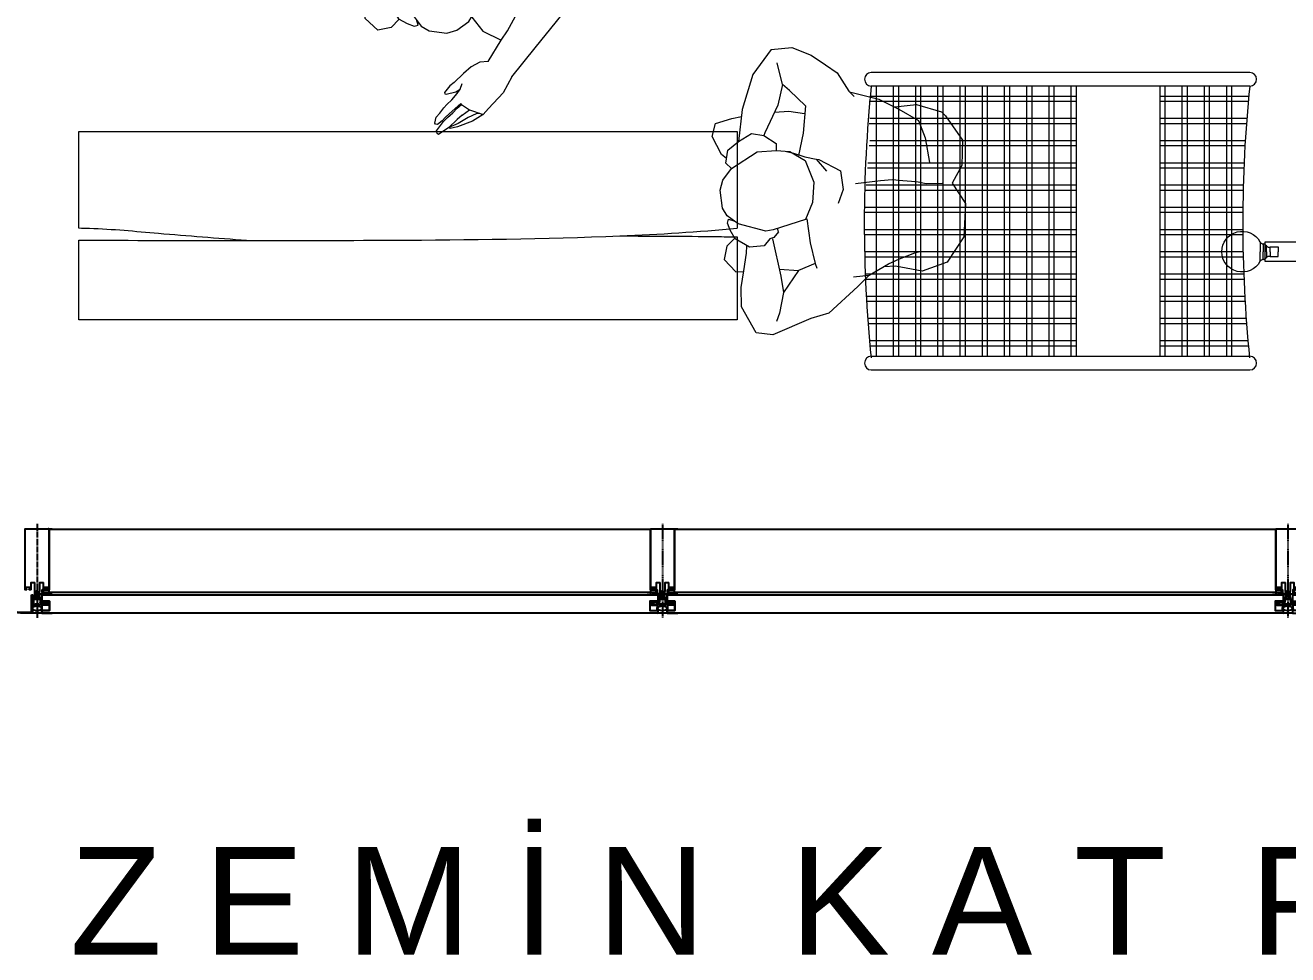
# Model space of a CAD drawing. Header units: millimetres. Extents: x 5429406 to 5440208, y -620941 to -619789.
# Drawn here: x 5433107.6 to 5433376.1, y -620889.5 to -620691.8 of the extents above; entities that cross this region are included whole.
import ezdxf

# ---------------------------------------------------------------- set-up
doc = ezdxf.new("R2010")
doc.units = ezdxf.units.MM
doc.header["$LTSCALE"] = 0.05
doc.linetypes.add('ACAD_ISO04W100', pattern=[30, 24, -3, 0, -3])
for name, color, linetype in [('aksoy_aks', 1, 'ACAD_ISO04W100'), ('aksoy_aksesuar', 31, 'Continuous'), ('aksoy_cam', 4, 'Continuous'), ('aksoy_profil', 40, 'Continuous'), ('aksoy_silikon', 1, 'Continuous'), ('DUVAR', 255, 'Continuous'), ('N_Kes-Profil', 52, 'Continuous'), ('N_Mlz-Fitil', 10, 'Continuous')]:
    doc.layers.add(name, color=color, linetype=linetype)
for name, color, linetype, lineweight in [('aksoy_bant', 1, 'Continuous', 5), ('ARK_METAL', 252, 'Continuous', 15), ('TEFRIS', 251, 'Continuous', 9), ('tefriş', 45, 'Continuous', 18)]:
    doc.layers.add(name, color=color, linetype=linetype, lineweight=lineweight)
doc.styles.get("Standard").update_dxf_attribs({"font": 'arial.ttf'})

# ---------------------------------------------------------------- blocks, each defined once
blk = doc.blocks.new('A$C7E651983')
at = {"layer": 'aksoy_aksesuar'}
for p, q in [((-14.8, 4.3), (-14.8, 0.5)), ((-9.8, 4.6), (-14.5, 4.6)), ((-14.5, 0.2), (-1.9, 0.2)), ((-9.1, 4.1), (-9.4, 4.5)), ((-2.9, 4.1), (-9.1, 4.1)), ((-2.7, 11.3), (-2.7, 4.3)), ((-2.1, 11.5), (-2.5, 11.5)), ((-1.9, 10.9), (-1.9, 11.3)), ((9.3, 10.7), (-1.7, 10.7)), ((-1.7, 0), (-1.7, -4)), ((-0.2, -3.1), (-0.2, 0)), ((0, 0.2), (7.6, 0.2)), ((7.8, 0), (7.8, -3.1)), ((9.3, -4), (9.3, 0)), ((9.5, 11.3), (9.5, 10.9)), ((9.5, 0.2), (10.1, 0.2)), ((10.1, 11.5), (9.7, 11.5)), ((10.3, 0.4), (10.3, 11.3)), ((-1.4, -4.3), (-1.2, -4.3)), ((-1.2, -4.3), (0.3, -4.3)), ((0.6, -3.1), (-0.2, -3.1)), ((0.6, -4), (0.6, -3.1)), ((7.8, -3.1), (7, -3.1)), ((7, -3.1), (7, -4)), ((7.3, -4.3), (8.8, -4.3)), ((8.8, -4.3), (9, -4.3))]:
    blk.add_line(p, q, dxfattribs=at)
for centre, radius, start, end in [((-14.5, 4.3), 0.3, 90, 180), ((-14.5, 0.5), 0.3, 180, 270), ((-9.8, 4.1), 0.5, 45, 90), ((-2.9, 4.3), 0.2, 270, 0), ((-2.5, 11.3), 0.2, 90, 180), ((-2.1, 11.3), 0.2, 0, 90), ((-1.7, 10.9), 0.2, 180, 270), ((-1.9, 0), 0.2, 0, 90), ((0, 0), 0.2, 90, 180), ((7.6, 0), 0.2, 0, 90), ((9.3, 10.9), 0.2, 270, 0), ((9.5, 0), 0.2, 90, 180), ((9.7, 11.3), 0.2, 90, 180), ((10.1, 11.3), 0.2, 0, 90), ((10.1, 0.4), 0.2, 270, 0), ((-1.4, -4), 0.3, 180, 270), ((0.3, -4), 0.3, 270, 0), ((7.3, -4), 0.3, 180, 270), ((9, -4), 0.3, 270, 0)]:
    blk.add_arc(centre, radius, start, end, dxfattribs=at)
blk = doc.blocks.new('130luk dusey')
at = {"color": 8}
for p, q in [((-24.9, 49.8), (-25.1, 49.7)), ((-24.9, 49.8), (-25.1, 49.7)), ((-25, 49.8), (-25, 50.1)), ((-25, 49.8), (-25, 50.1)), ((-24.9, 49.7), (-25, 49.8)), ((-24.7, 49.8), (-25, 49.8)), ((-24.9, 49.7), (-25, 49.8)), ((-24.7, 49.8), (-25, 49.8)), ((24.7, 49.8), (25, 49.8)), ((24.9, 49.8), (25.1, 49.7)), ((24.9, 49.7), (25, 49.8)), ((25, 49.8), (25, 50.1))]:
    blk.add_line(p, q, dxfattribs=at)
for points in [[(-32.5, 178.8), (-25.5, 178.8), (-25.5, 49.8), (-11, 49.8), (-11, 43.8), (-32.5, 43.8)], [(32.5, 178.8), (25.5, 178.8), (25.5, 49.8), (11, 49.8), (11, 43.8), (32.5, 43.8)]]:
    blk.add_lwpolyline(points, dxfattribs=at)
at = {"color": 1}
for points in [[(-11, 43.8), (-11, 38.8), (-32.5, 38.8)], [(11, 43.8), (11, 38.8), (32.5, 38.8)]]:
    blk.add_lwpolyline(points, dxfattribs=at)
at = {"color": 8}
for centre in [(-25, 49.8), (-25, 49.8), (25, 49.8)]:
    blk.add_circle(centre, 0.05, dxfattribs=at)
at = {"layer": 'aksoy_aks'}
blk.add_line((0, 189.8), (0, -10), dxfattribs=at)
at = {"layer": 'aksoy_bant', "elevation": 0}
for points in [[(-23, 25), (-11, 25), (-11, 26), (-23, 26)], [(-17.9, 18), (-10, 18), (-10, 19), (-17.9, 19)], [(17.9, 18), (10, 18), (10, 19), (17.9, 19)], [(23, 25), (11, 25), (11, 26), (23, 26)]]:
    blk.add_lwpolyline(points, close=True, dxfattribs=at)
at = {"layer": 'aksoy_cam'}
for points in [[(-32.5, 38.8), (-10, 38.8), (-10, 26), (-26.5, 26), (-26.5, 6), (-10, 6), (-10, 0), (-32.5, 0)], [(32.5, 38.8), (10, 38.8), (10, 26), (26.5, 26), (26.5, 6), (10, 6), (10, 0), (32.5, 0)]]:
    blk.add_lwpolyline(points, dxfattribs=at)
at = {"layer": 'aksoy_silikon', "color": 8}
blk.add_line((-10, 0), (10, 0), dxfattribs=at)
at = {"layer": 'aksoy_silikon'}
blk.add_line((-5.2, 14.8), (5.2, 14.8), dxfattribs=at)
for centre, radius, start, end in [((19.7, 8.8, 0), 30.9, 164.5007, 185.1104), ((0, -49.5), 50.5, 78.579, 101.421), ((-19.7, 8.8, 0), 30.9, 354.8896, 15.4993)]:
    blk.add_arc(centre, radius, start, end, dxfattribs=at)
blk.add_ellipse((0, 10.4), major_axis=(-10.4, 0), ratio=0.420522, dxfattribs=at)
at = {"layer": 'N_Kes-Profil'}
blk.add_lwpolyline([(-4.4, 34.8, -0.267949), (-4.6, 34.5), (-5.4, 34, 0.267949), (-5.5, 33.8), (-5.5, 30.1, 0.414214), (-5.2, 29.8), (-4, 29.8, 0.198912), (-3.8, 29.8), (-3.3, 30.4, 0.249568), (-3.2, 30.7, 0.414214), (-3.5, 31), (-4, 31, -0.414214), (-4.3, 31.3), (-4.3, 32.3), (-2.1, 33.6, 0.267949), (-1.9, 33.9), (-1.9, 34.8), (-2.2, 35.1), (-1.9, 35.4), (-1.9, 36.4), (-2.2, 36.7), (-1.9, 37), (-1.9, 38), (-2.2, 38.3), (-1.9, 38.6), (-1.9, 39.6), (-2.2, 39.9), (-1.9, 40.2), (-1.9, 41.1), (-2.2, 41.4), (-1.9, 41.7), (-1.9, 42.7), (-2.2, 43), (-1.9, 43.3), (-1.9, 44.3), (-2.2, 44.6), (-1.9, 44.9), (-1.9, 45.8, -1.018263), (1.9, 45.7), (2.2, 45.4), (1.9, 45.1), (1.9, 44.1), (2.2, 43.8), (1.9, 43.5), (1.9, 42.5), (2.2, 42.2), (1.9, 41.9), (1.9, 40.9), (2.2, 40.6), (1.9, 40.3), (1.9, 39.4), (2.2, 39.1), (1.9, 38.8), (1.9, 37.8), (2.2, 37.5), (1.9, 37.2), (1.9, 36.2), (2.2, 35.9), (1.9, 35.6), (1.9, 34.6), (2.2, 34.3), (1.9, 34), (1.9, 33.7), (4.3, 32.3), (4.3, 31.3, -0.414214), (4, 31), (3.5, 31, 0.414214), (3.2, 30.7, 0.26896), (3.3, 30.4), (3.8, 29.8, 0.198912), (4, 29.8), (5.2, 29.8, 0.414214), (5.5, 30.1), (5.5, 33.8, 0.267949), (5.3, 34), (4.5, 34.5, -0.267949), (4.4, 34.8), (4.4, 46, -0.414214), (4.6, 46.2), (4.8, 46.2, 0.414214), (5, 46.4), (5, 64.5, -0.414214), (5.3, 64.8), (13.2, 64.8, -0.414214), (13.5, 64.5), (13.5, 50.1, 0.414214), (13.8, 49.8), (15.7, 49.8, 0.198912), (15.9, 49.8), (16.4, 50.4, 0.198912), (16.5, 50.6, 0.501408), (16.2, 51), (15.3, 51, -0.414214), (15, 51.3), (15, 54.5, -0.414214), (15.3, 54.8), (23.2, 54.8, -0.414214), (23.5, 54.5), (23.5, 51.3, -0.414214), (23.2, 51), (22.3, 51, 0.414214), (22, 50.7, 0.26896), (22.1, 50.4), (22.6, 49.8, 0.198912), (22.8, 49.8), (24.7, 49.8, 0.414214), (25, 50.1), (25, 178.8, 0.414214), (24, 179.8), (-24, 179.8, 0.414214), (-25, 178.8), (-25, 50.1, 0.407095), (-24.7, 49.8), (-22.8, 49.8, 0.198912), (-22.6, 49.8), (-22.1, 50.4, 0.198912), (-22, 50.6, 0.501408), (-22.3, 51), (-23.2, 51, -0.414214), (-23.5, 51.3), (-23.5, 54.5, -0.414214), (-23.2, 54.8), (-15.3, 54.8, -0.414214), (-15, 54.5), (-15, 51.3, -0.414214), (-15.3, 51), (-16.2, 51, 0.414214), (-16.5, 50.7, 0.26896), (-16.4, 50.4), (-15.9, 49.8, 0.198912), (-15.7, 49.8), (-13.8, 49.8, 0.414214), (-13.5, 50.1), (-13.5, 64.5, -0.414214), (-13.2, 64.8), (-5.3, 64.8, -0.414214), (-5, 64.5), (-5, 46.4, 0.702574), (-4.7, 46.2, -0.557595), (-4.4, 46)], format="xyb", close=True, dxfattribs=at)
at = {"layer": 'N_Kes-Profil', "elevation": 0}
for points in [[(-22, 24), (-10, 24), (-10, 25), (-23, 25), (-23, 17), (-10, 17), (-10, 18), (-22, 18)], [(22, 24), (10, 24), (10, 25), (23, 25), (23, 17), (10, 17), (10, 18), (22, 18)]]:
    blk.add_lwpolyline(points, close=True, dxfattribs=at)
at = {"layer": 'N_Mlz-Fitil'}
for points in [[(-13.5, 39.9, -0.405243), (-13, 40.4), (-7, 40.6, 0.969739), (-7, 41.6), (-13, 41.7, -0.405243), (-13.5, 42.2), (-13.5, 49.5, 0.414214), (-13.8, 49.8), (-15, 49.8), (-16.1, 49.5, -0.493145), (-16.5, 49.8), (-16.5, 51.1, -0.388879), (-16.3, 51.3), (-16, 51.4, 0.63707), (-15.8, 51.9), (-17, 53.1, 0.24542), (-17.5, 53.2, -0.08886), (-21, 53.2, 0.24542), (-21.5, 53.1), (-22.7, 51.9, 0.63707), (-22.5, 51.4), (-22.2, 51.3, -0.388879), (-22, 51.1), (-22, 49.8, -0.493145), (-22.4, 49.5), (-23.4, 49.7, 0.065543), (-23.5, 49.8), (-24.7, 49.8, 0.414214), (-25, 49.5), (-25, 39.9), (-25.5, 39.1, 0.719515), (-25.2, 38.8), (-24.1, 39.3), (-22.5, 39.3, 0.043809), (-15.5, 38.8, 1.011469), (-15.5, 39.8, -0.097794), (-20.8, 40.4, -0.52267), (-20.9, 40.7, -0.386536), (-20.2, 40.8, 0.128678), (-15.6, 40, -0.414214), (-15, 39.4), (-15, 39.1, 0.414214), (-14.7, 38.8), (-13.8, 38.8, 0.414214), (-13.5, 39.1)], [(13.5, 39.9, 0.405243), (13, 40.4), (7, 40.6, -0.969739), (7, 41.6), (13, 41.7, 0.405243), (13.5, 42.2), (13.5, 49.5, -0.414214), (13.8, 49.8), (15, 49.8), (16.1, 49.5, 0.493145), (16.5, 49.8), (16.5, 51.1, 0.388879), (16.3, 51.3), (16, 51.4, -0.63707), (15.8, 51.9), (17, 53.1, -0.24542), (17.5, 53.2, 0.08886), (21, 53.2, -0.24542), (21.5, 53.1), (22.7, 51.9, -0.63707), (22.5, 51.4), (22.2, 51.3, 0.388879), (22, 51.1), (22, 49.8, 0.493145), (22.4, 49.5), (23.4, 49.7, -0.065543), (23.5, 49.8), (24.7, 49.8, -0.414214), (25, 49.5), (25, 39.9), (25.5, 39.1, -0.719515), (25.2, 38.8), (24.1, 39.3), (22.5, 39.3, -0.043809), (15.5, 38.8, -1.011469), (15.5, 39.8, 0.097794), (20.8, 40.4, 0.52267), (20.9, 40.7, 0.386536), (20.2, 40.8, -0.128678), (15.6, 40, 0.414214), (15, 39.4), (15, 39.1, -0.414214), (14.7, 38.8), (13.8, 38.8, -0.414214), (13.5, 39.1)]]:
    blk.add_lwpolyline(points, format="xyb", close=True, dxfattribs=at)
at = {"layer": 'aksoy_cam'}
blk.add_blockref('A$C7E651983', (-3.8, 19), dxfattribs=at)
at = {"layer": 'aksoy_cam', "xscale": -1, "rotation": 359.9999998090411}
blk.add_blockref('A$C7E651983', (3.8, 19), dxfattribs=at)
blk = doc.blocks.new('insanplanoturan2')
for p, q in [((-4.35, 28), (-8.09, 30.21)), ((-3.59, 26.87), (-4.35, 28)), ((1.11, 27.39), (-1.54, 25.72)), ((3.27, 27.84), (1.11, 27.39)), ((7, 27.12), (3.27, 27.84)), ((8.63, 26), (7, 27.12)), ((-1.54, 25.72), (-5.35, 20.45)), ((10.14, 23.59), (8.63, 26)), ((10.17, 25.88), (9.26, 25.73)), ((9.26, 25.73), (9.56, 24.52)), ((11.6, 25.19), (10.17, 25.88)), ((13.37, 24.07), (11.6, 25.19)), ((13.24, 24.16), (15.05, 25.76)), ((15.05, 25.76), (17.91, 26.13)), ((17.91, 26.13), (20.4, 23.48)), ((11.39, 17.65), (10.14, 23.59)), ((14.98, 20.87), (13.37, 24.07)), ((16.27, 21.48), (14.74, 21.5)), ((20.07, 21.81), (16.27, 21.48)), ((23.66, 22.17), (20.07, 21.81)), ((20.4, 23.48), (20.2, 21.81)), ((27.76, 21.89), (23.66, 22.17)), ((33.11, 18.44), (27.76, 21.89)), ((-5.35, 20.45), (-5.85, 16.43)), ((14.48, 17.79), (14.98, 20.87)), ((14.98, 20.87), (14.98, 20.87)), ((-27.28, 18.74), (-27.93, 14.41)), ((-27.28, 18.74), (-27.28, 18.74)), ((-19.98, 15.91), (-24.48, 17.29)), ((-14.03, 17.26), (-14.37, 14.2)), ((-5.85, 16.43), (-5.83, 13.53)), ((10.99, 16.09), (11.39, 17.65)), ((12.59, 15.84), (12.97, 16.66)), ((12.94, 16.13), (20.72, 13.88)), ((12.97, 16.66), (14.48, 17.79)), ((33.27, 14.87), (33.11, 18.44)), ((-27.93, 14.41), (-26.55, 10.2)), ((-18.79, 14.34), (-19.98, 15.91)), ((-15.71, 10.73), (-18.79, 14.34)), ((-14.37, 14.2), (-14.05, 10.87)), ((-5.85, 14.49), (-5.54, 12.71)), ((-5.83, 13.53), (-4.08, 10.14)), ((8.41, 9.37), (10.99, 16.09)), ((11.39, 14.95), (10.64, 15.16)), ((11.39, 14.95), (12.59, 15.84)), ((19.31, 14.28), (19.29, 10.2)), ((20.72, 13.88), (24.16, 13.11)), ((24.16, 13.11), (28.65, 13.7)), ((28.65, 13.7), (30.45, 14.23)), ((29.4, 7.03), (33.27, 14.87)), ((-15.71, 10.73), (-9.91, 10.95)), ((-9.91, 10.95), (-5.08, 11.6)), ((-5.54, 12.71), (-4.92, 10.26)), ((19.29, 10.2), (24.16, 13.11)), ((-26.55, 10.2), (-24.71, 6.99)), ((-4.92, 10.26), (-4.51, 7.82)), ((-4.08, 10.14), (0.35, 8.04)), ((0.35, 8.04), (4.73, 8.08)), ((4.73, 8.08), (8.41, 9.37)), ((8.28, 9.05), (13.28, 8.1)), ((13.28, 8.1), (17.61, 6.77)), ((17.61, 6.77), (19.29, 10.2)), ((-24.71, 6.99), (-23.11, 4.46)), ((-4.51, 7.82), (-2.1, 5.49)), ((-4.51, 7.82), (-4.46, 7.27)), ((-4.46, 7.27), (-2.36, 2.53)), ((17.61, 6.77), (18.58, 6.35)), ((28.03, 3.22), (29.4, 7.03)), ((-23.11, 4.46), (-19.37, 1.75)), ((22.01, -2.61), (28.03, 3.22)), ((-19.37, 1.75), (-18.3, 0.57)), ((-19.26, 1.62), (-18.03, -4.75)), ((-2.36, 2.53), (1.56, 1.75)), ((1.56, 1.75), (4.62, 2.65)), ((0.13, -0.8), (-0.81, -6.09)), ((20, -1.56), (19.46, -4.88)), ((19.46, -4.88), (22.01, -2.61)), ((-18.03, -4.75), (-16.17, -9.13)), ((19.46, -4.88), (16.82, -8.79)), ((-0.81, -6.09), (-1.17, -8.58)), ((17.24, -10.34), (17.46, -7.85)), ((-16.62, -8.22), (-17.35, -12.82)), ((-16.17, -9.13), (-14.03, -13.42)), ((-1.17, -8.58), (-1.05, -10.85)), ((16.82, -8.79), (15.63, -11.06)), ((17.93, -16.07), (17.24, -10.34)), ((-17.35, -12.82), (-16.11, -18.21)), ((-14.03, -13.42), (-10.4, -15.06)), ((-1.05, -10.85), (-1.05, -12.66)), ((-1.05, -12.66), (-1.01, -14.11)), ((15.63, -11.06), (14.16, -14.24)), ((-10.4, -15.06), (-5.21, -16.27)), ((-1.01, -14.11), (-0.73, -15.8)), ((-0.73, -15.8), (-0.99, -19.23)), ((14.16, -14.24), (13.76, -15.31)), ((15.74, -21.26), (17.93, -16.07)), ((-16.11, -18.21), (-15.32, -19.11)), ((-15.32, -19.11), (-10.35, -22.99)), ((-5, -23.15), (-1.15, -21.36)), ((-1.15, -21.36), (3.07, -24.4)), ((10.13, -24.5), (15.74, -21.26)), ((-10.35, -22.99), (-5, -23.15)), ((3.07, -24.4), (10.13, -24.5))]:
    blk.add_line(p, q)
for points in [[(-8.09, 30.21), (-10.88, 29.66), (-12.15, 26.27), (-12.64, 24.24)], [(-1.54, 25.72), (-2.54, 26.97), (-5.37, 26.69), (-7.35, 24.57), (-9.19, 21.89), (-8.9, 19.21), (-7.35, 16.52), (-5.85, 16.43)], [(-27.28, 18.74), (-21.76, 22.31), (-14.13, 24.15), (-7.35, 24.57)], [(-19.98, 15.91), (-15.55, 16.66), (-9.47, 19.07), (-8.9, 19.21)]]:
    blk.add_lwpolyline(points)
blk = doc.blocks.new('xccxc')
at = {"rotation": 180}
blk.add_blockref('insanplanoturan2', (220488.91, -31825.14), dxfattribs=at)
blk = doc.blocks.new('dada')
for p, q in [((219973.43, -31806.86), (219967.82, -31810.1)), ((219980.49, -31806.97), (219973.43, -31806.86)), ((219984.71, -31810.01), (219980.49, -31806.97)), ((219967.82, -31810.1), (219965.63, -31815.29)), ((219988.56, -31808.22), (219984.71, -31810.01)), ((219993.91, -31808.37), (219988.56, -31808.22)), ((219998.88, -31812.26), (219993.91, -31808.37)), ((219984.28, -31815.56), (219984.55, -31812.14)), ((219999.67, -31813.16), (219998.88, -31812.26)), ((219965.63, -31815.29), (219966.32, -31821.02)), ((219984.57, -31817.26), (219984.28, -31815.56)), ((219993.96, -31816.3), (219988.77, -31815.1)), ((220000.91, -31818.54), (219999.67, -31813.16)), ((219967.93, -31820.3), (219969.4, -31817.13)), ((219969.4, -31817.13), (219969.8, -31816.05)), ((219984.6, -31818.7), (219984.57, -31817.26)), ((219997.59, -31817.95), (219993.96, -31816.3)), ((219999.73, -31822.23), (219997.59, -31817.95)), ((219966.74, -31822.57), (219967.93, -31820.3)), ((219984.6, -31820.52), (219984.6, -31818.7)), ((219984.72, -31822.78), (219984.6, -31820.52)), ((220000.18, -31823.15), (220000.91, -31818.54)), ((219964.1, -31826.49), (219966.74, -31822.57)), ((219966.32, -31821.02), (219966.1, -31823.52)), ((219984.36, -31825.28), (219984.72, -31822.78)), ((220001.59, -31826.62), (219999.73, -31822.23)), ((219983.43, -31830.57), (219984.36, -31825.28)), ((219961.55, -31828.75), (219955.53, -31834.58)), ((219964.1, -31826.49), (219961.55, -31828.75)), ((219963.56, -31829.8), (219964.1, -31826.49)), ((220002.81, -31832.98), (220001.59, -31826.62)), ((219981.99, -31833.12), (219978.94, -31834.02)), ((219985.92, -31833.89), (219981.99, -31833.12)), ((219988.02, -31838.63), (219985.92, -31833.89)), ((220002.93, -31833.11), (220001.86, -31831.93)), ((220006.66, -31835.82), (220002.93, -31833.11)), ((219955.53, -31834.58), (219954.16, -31838.39)), ((219988.07, -31839.19), (219985.66, -31836.85)), ((220008.27, -31838.35), (220006.66, -31835.82)), ((219954.16, -31838.39), (219950.29, -31846.24)), ((219965.95, -31838.14), (219964.26, -31841.56)), ((219965.95, -31838.14), (219964.98, -31837.71)), ((219970.28, -31839.47), (219965.95, -31838.14)), ((219975.28, -31840.42), (219970.28, -31839.47)), ((219978.82, -31839.44), (219975.15, -31840.74)), ((219983.21, -31839.4), (219978.82, -31839.44)), ((219987.64, -31841.51), (219983.21, -31839.4)), ((219988.07, -31839.19), (219988.02, -31838.63)), ((219988.47, -31841.63), (219988.07, -31839.19)), ((220010.11, -31841.56), (220008.27, -31838.35)), ((219964.26, -31841.56), (219959.4, -31844.48)), ((219964.25, -31845.64), (219964.26, -31841.56)), ((219975.15, -31840.74), (219972.56, -31847.46)), ((219989.39, -31844.89), (219987.64, -31841.51)), ((219989.1, -31844.08), (219988.47, -31841.63)), ((219993.46, -31842.32), (219988.64, -31842.96)), ((219999.27, -31842.1), (219993.46, -31842.32)), ((219997.93, -31845.57), (219997.61, -31842.23)), ((219999.27, -31842.1), (220002.34, -31845.71)), ((220011.49, -31845.77), (220010.11, -31841.56)), ((219954.91, -31845.07), (219953.11, -31845.59)), ((219959.4, -31844.48), (219954.91, -31845.07)), ((219962.84, -31845.25), (219959.4, -31844.48)), ((219989.4, -31845.86), (219989.1, -31844.08)), ((219989.4, -31847.79), (219989.39, -31844.89)), ((219950.29, -31846.24), (219950.45, -31849.81)), ((219970.62, -31847.5), (219962.84, -31845.25)), ((219970.97, -31847.21), (219970.59, -31848.03)), ((219972.17, -31846.32), (219970.97, -31847.21)), ((219972.17, -31846.32), (219972.92, -31846.53)), ((219972.56, -31847.46), (219972.17, -31849.01)), ((219988.91, -31851.81), (219989.4, -31847.79)), ((219997.01, -31853.72), (219997.93, -31845.57)), ((219999.97, -31848.98), (220002.34, -31845.71)), ((220002.34, -31845.71), (220003.54, -31847.27)), ((220003.54, -31847.27), (220008.04, -31848.65)), ((220010.84, -31850.1), (220011.49, -31845.77)), ((219950.45, -31849.81), (219955.8, -31853.26)), ((219969.08, -31849.16), (219968.58, -31852.23)), ((219970.59, -31848.03), (219969.08, -31849.16)), ((219972.17, -31849.01), (219973.41, -31854.95)), ((219997.01, -31853.72), (219999.97, -31848.98)), ((220007.38, -31854.47), (220010.84, -31850.1)), ((220010.84, -31850.1), (220010.84, -31850.1)), ((219959.9, -31853.53), (219963.48, -31853.17)), ((219963.15, -31854.85), (219963.36, -31853.18)), ((219963.48, -31853.17), (219967.29, -31852.84)), ((219967.29, -31852.84), (219968.82, -31852.87)), ((219968.58, -31852.23), (219970.19, -31855.43)), ((219968.58, -31852.23), (219968.58, -31852.23)), ((219985.09, -31857.09), (219988.91, -31851.81)), ((219955.8, -31853.26), (219959.9, -31853.53)), ((219965.64, -31857.49), (219963.15, -31854.85)), ((219970.32, -31855.52), (219968.51, -31857.12)), ((219970.19, -31855.43), (219971.96, -31856.56)), ((219973.41, -31854.95), (219974.93, -31857.36)), ((219974.3, -31857.1), (219974, -31855.88)), ((219993.17, -31859.66), (219997.01, -31853.72)), ((220003.67, -31858.47), (220007.38, -31854.47)), ((219968.51, -31857.12), (219965.64, -31857.49)), ((219971.96, -31856.56), (219973.39, -31857.25)), ((219973.39, -31857.25), (219974.3, -31857.1)), ((219974.93, -31857.36), (219976.56, -31858.48)), ((219976.56, -31858.48), (219980.28, -31859.2)), ((219982.44, -31858.76), (219985.09, -31857.09)), ((219985.8, -31856.21), (219987.9, -31859.37)), ((219998.72, -31863.72), (220003.67, -31858.47)), ((219980.28, -31859.2), (219982.44, -31858.76)), ((219987.9, -31859.37), (219991.64, -31861.58)), ((219991.64, -31861.58), (219993.17, -31859.66)), ((219988.57, -31865.91), (219991.64, -31861.58)), ((219993.34, -31869.51), (219998.72, -31863.72)), ((219986.8, -31865.87), (219984.86, -31866.77)), ((219988.57, -31865.91), (219986.8, -31865.87)), ((219983.16, -31868.07), (219981.05, -31869.82)), ((219984.86, -31866.77), (219983.16, -31868.07)), ((219980.08, -31870.45), (219978.82, -31871.79)), ((219978.82, -31871.79), (219978.86, -31872.05)), ((219979.15, -31872.17), (219981.22, -31871.84)), ((219981.05, -31869.82), (219980.08, -31870.45)), ((219981.22, -31871.84), (219982.18, -31871.28)), ((219981.5, -31872.16), (219982.18, -31871.28)), ((219982.18, -31871.28), (219982.73, -31870.18)), ((219993.34, -31869.51), (219991.22, -31872.75)), ((219978.45, -31875.03), (219979.15, -31874.38)), ((219978.86, -31872.05), (219979.15, -31872.17)), ((219979.15, -31874.38), (219980.27, -31873.42)), ((219982.07, -31874.36), (219980.13, -31875.83)), ((219980.27, -31873.42), (219981.5, -31872.16)), ((219981.28, -31875.32), (219982.23, -31874.56)), ((219982.23, -31874.56), (219982.07, -31874.36)), ((219982.23, -31874.56), (219983.86, -31875.88)), ((219991.22, -31872.75), (219987.88, -31875.86)), ((219976.27, -31878.1), (219976.66, -31876.87)), ((219976.66, -31876.87), (219977.52, -31876.06)), ((219977.52, -31876.06), (219978.45, -31875.03)), ((219978.67, -31877.01), (219977.86, -31877.77)), ((219978.12, -31877.92), (219979.05, -31877.16)), ((219980.13, -31875.83), (219978.67, -31877.01)), ((219979.05, -31877.16), (219980.26, -31876.22)), ((219980.26, -31876.22), (219981.28, -31875.32)), ((219982.21, -31876.84), (219981.04, -31877.69)), ((219982.21, -31876.84), (219983.86, -31875.88)), ((219985.17, -31876.82), (219983.47, -31877.43)), ((219983.86, -31875.88), (219986.68, -31877.05)), ((219986.68, -31877.05), (219984.29, -31878.28)), ((219985.98, -31876.82), (219985.17, -31876.82)), ((219987.88, -31875.86), (219986.68, -31877.05)), ((219976.41, -31878.38), (219976.27, -31878.1)), ((219976.79, -31878.46), (219976.41, -31878.38)), ((219976.48, -31879.78), (219978.12, -31877.92)), ((219976.62, -31880.37), (219976.48, -31879.78)), ((219977.86, -31877.77), (219976.79, -31878.46)), ((219979.16, -31879.29), (219976.88, -31880.62)), ((219981.04, -31877.69), (219979.16, -31879.29)), ((219981.25, -31878.56), (219979.16, -31879.29)), ((219979.44, -31879.52), (219979.16, -31879.29)), ((219981.03, -31879.23), (219979.44, -31879.52)), ((219984.29, -31878.28), (219981.03, -31879.23)), ((219983.47, -31877.43), (219981.25, -31878.56)), ((219976.88, -31880.62), (219976.62, -31880.37))]:
    blk.add_line(p, q)
blk = doc.blocks.new('saeffsfasfadsafsd')
at = {"layer": 'TEFRIS', "linetype": 'ByBlock'}
for p, q in [((5431984.33, -623484.37), (5431984.33, -623503.32)), ((5431985.42, -623484.48), (5431985.42, -623503.32)), ((5431989.05, -623484.78), (5431989.05, -623503.32)), ((5431990.14, -623484.87), (5431990.14, -623503.32)), ((5431993.78, -623485.11), (5431993.78, -623503.32)), ((5431994.87, -623485.18), (5431994.87, -623503.32)), ((5431998.51, -623485.36), (5431998.51, -623503.32)), ((5431999.6, -623485.41), (5431999.6, -623503.32)), ((5432003.23, -623485.54), (5432003.23, -623503.32)), ((5432004.32, -623485.56), (5432004.32, -623503.32)), ((5432007.96, -623485.63), (5432007.96, -623503.32)), ((5432009.05, -623485.64), (5432009.05, -623503.32)), ((5432012.68, -623485.64), (5432012.68, -623503.32)), ((5432013.77, -623485.64), (5432013.77, -623503.32)), ((5432017.41, -623485.58), (5432017.41, -623503.32)), ((5432018.5, -623485.55), (5432018.5, -623503.32)), ((5432022.14, -623485.44), (5432022.14, -623503.32)), ((5432023.23, -623485.39), (5432023.23, -623503.32)), ((5432026.86, -623485.21), (5432026.86, -623503.32)), ((5432027.95, -623485.15), (5432027.95, -623503.32)), ((5432031.59, -623484.91), (5432031.59, -623503.32)), ((5432032.68, -623484.83), (5432032.68, -623503.32)), ((5432036.32, -623484.53), (5432036.32, -623503.32)), ((5432037.41, -623484.44), (5432037.41, -623503.32)), ((5431982.15, -623488.05), (5432039.59, -623488.05)), ((5431982.15, -623489.14), (5432039.59, -623489.14)), ((5431982.15, -623492.77), (5432039.59, -623492.77)), ((5431982.15, -623493.86), (5432039.59, -623493.86)), ((5431982.15, -623497.5), (5432039.59, -623497.5)), ((5431982.15, -623498.59), (5432039.59, -623498.59)), ((5431982.15, -623502.22), (5432039.59, -623502.22)), ((5431982.15, -623503.32), (5432039.59, -623503.32)), ((5431982.15, -623521.09), (5432039.59, -623521.09)), ((5431982.15, -623522.18), (5432039.59, -623522.18)), ((5431984.33, -623521.09), (5431984.33, -623564.97)), ((5431985.42, -623521.09), (5431985.42, -623565.08)), ((5431989.05, -623521.09), (5431989.05, -623564.97)), ((5431990.14, -623521.09), (5431990.14, -623565.08)), ((5431993.78, -623521.09), (5431993.78, -623564.97)), ((5431994.87, -623521.09), (5431994.87, -623565.08)), ((5431998.51, -623521.09), (5431998.51, -623565.41)), ((5431999.6, -623521.09), (5431999.6, -623565.49)), ((5432003.23, -623521.09), (5432003.23, -623565.74)), ((5432004.32, -623521.09), (5432004.32, -623565.8)), ((5432007.96, -623521.09), (5432007.96, -623565.97)), ((5432009.05, -623521.09), (5432009.05, -623566.01)), ((5432012.68, -623521.09), (5432012.68, -623566.09)), ((5432013.78, -623521.09), (5432013.78, -623566.1)), ((5432017.41, -623521.09), (5432017.41, -623566.1)), ((5432018.5, -623521.09), (5432018.5, -623566.09)), ((5432022.14, -623521.09), (5432022.14, -623566.01)), ((5432023.23, -623521.09), (5432023.23, -623565.97)), ((5432026.86, -623521.09), (5432026.86, -623565.8)), ((5432027.95, -623521.09), (5432027.95, -623565.74)), ((5432031.59, -623521.09), (5432031.59, -623565.49)), ((5432032.68, -623521.09), (5432032.68, -623565.41)), ((5432036.32, -623521.09), (5432036.32, -623565.08)), ((5432037.41, -623521.09), (5432037.41, -623564.97)), ((5431982.15, -623525.82), (5432039.59, -623525.82)), ((5431982.15, -623526.91), (5432039.59, -623526.91)), ((5431982.15, -623530.54), (5432039.59, -623530.54)), ((5431982.15, -623531.63), (5432039.59, -623531.63)), ((5431982.15, -623535.27), (5432039.59, -623535.27)), ((5431982.15, -623536.36), (5432039.59, -623536.36)), ((5431982.15, -623540), (5432039.59, -623540)), ((5431982.15, -623541.09), (5432039.59, -623541.09)), ((5431982.15, -623544.72), (5432039.59, -623544.72)), ((5431982.15, -623545.81), (5432039.59, -623545.81)), ((5431982.15, -623549.45), (5432039.59, -623549.45)), ((5431982.15, -623550.54), (5432039.59, -623550.54)), ((5431982.15, -623554.17), (5432039.59, -623554.17)), ((5431982.15, -623555.27), (5432039.59, -623555.27)), ((5431982.15, -623558.9), (5432039.59, -623558.9)), ((5431982.15, -623559.99), (5432039.59, -623559.99)), ((5431982.15, -623563.63), (5432039.59, -623563.63))]:
    blk.add_line(p, q, dxfattribs=at)
for centre in [(5432011.19, -623201.49), (5432011.19, -623281.99)]:
    blk.add_arc(centre, 284.16, 264.1333, 275.8044, dxfattribs=at)
at = {"layer": 'tefriş'}
for p, q in [((5431979.24, -623484.16), (5431979.24, -623564.65)), ((5431982.15, -623484.16), (5431982.15, -623564.73)), ((5432039.59, -623564.73), (5432039.59, -623484.16)), ((5432042.5, -623564.65), (5432042.5, -623484.16)), ((5431980.69, -623566.11), (5431980.69, -623566.11)), ((5432041.04, -623566.11), (5432041.04, -623566.11))]:
    blk.add_line(p, q, dxfattribs=at)
for centre, start, end in [((5431980.69, -623484.16), 0, 180), ((5432041.04, -623484.16), 0, 180), ((5431980.69, -623564.65), 180, 0), ((5432041.04, -623564.65), 180, 0)]:
    blk.add_arc(centre, 1.45, start, end, dxfattribs=at)
blk = doc.blocks.new('ddafadsasdf')
at = {"layer": 'ARK_METAL'}
for p, q in [((5428492.97, -624507.51), (5428492.97, -624509.62)), ((5428493.61, -624507.89), (5428493.61, -624509.62)), ((5428494.33, -624509.62), (5428494.33, -624508.31)), ((5428492.97, -624511.74), (5428492.97, -624509.62)), ((5428493.61, -624511.36), (5428493.61, -624509.62)), ((5428494.33, -624509.62), (5428494.33, -624510.94))]:
    blk.add_line(p, q, dxfattribs=at)
for points in [[(5428495.1, -624509.62), (5428495.1, -624508.61), (5428496.85, -624508.61), (5428496.85, -624509.62)], [(5428495.1, -624509.62), (5428495.1, -624510.64), (5428496.85, -624510.64), (5428496.85, -624509.62)]]:
    blk.add_lwpolyline(points, dxfattribs=at)
for centre, radius, start, end in [((5428489.18, -624509.62), 4.33, 29.1775, 180), ((5428493.18, -624509.47), 1.64, 45.4176, 74.7941), ((5428489.18, -624509.62), 4.33, 180, 330.8225), ((5428493.18, -624509.78), 1.64, 285.2059, 314.5824)]:
    blk.add_arc(centre, radius, start, end, dxfattribs=at)
for points, knots in [([(5428492.97, -624507.56, 115.6), (5428493, -624507.61, 115.6), (5428493.08, -624507.71, 115.6), (5428493.25, -624507.83, 115.6), (5428493.43, -624507.93, 115.6), (5428493.56, -624508, 115.6), (5428493.61, -624508.03, 115.6)], [0.0089606, 0.0089606, 0.0089606, 0.0089606, 0.1003629, 0.1954557, 0.3128324, 0.4011128, 0.4011128, 0.4011128, 0.4011128]), ([(5428494.33, -624508.39), (5428494.38, -624508.44), (5428494.49, -624508.53), (5428494.7, -624508.67), (5428494.92, -624508.69), (5428495.06, -624508.69), (5428495.1, -624508.69)], [0.0416286, 0.0416286, 0.0416286, 0.0416286, 0.1364849, 0.2565283, 0.3956609, 0.4554102, 0.4554102, 0.4554102, 0.4554102]), ([(5428492.97, -624511.69, 115.6), (5428493, -624511.64, 115.6), (5428493.08, -624511.54, 115.6), (5428493.25, -624511.41, 115.6), (5428493.43, -624511.31, 115.6), (5428493.56, -624511.25, 115.6), (5428493.61, -624511.22, 115.6)], [0.0089606, 0.0089606, 0.0089606, 0.0089606, 0.1003629, 0.1954557, 0.3128324, 0.4011128, 0.4011128, 0.4011128, 0.4011128]), ([(5428494.33, -624510.86), (5428494.38, -624510.81), (5428494.49, -624510.72), (5428494.7, -624510.58), (5428494.92, -624510.56), (5428495.06, -624510.56), (5428495.1, -624510.56)], [0.0416286, 0.0416286, 0.0416286, 0.0416286, 0.1364849, 0.2565283, 0.3956609, 0.4554102, 0.4554102, 0.4554102, 0.4554102])]:
    blk.add_open_spline(points, degree=3, knots=knots, dxfattribs=at)
at = {"layer": 'tefriş', "color": 2, "linetype": 'Continuous'}
for p, q in [((5428502.41, -624500.62), (5428504.16, -624500.62)), ((5428504.41, -624500.87), (5428504.41, -624518.37)), ((5428494.01, -624507.62), (5428502.01, -624507.62)), ((5428494.01, -624511.62), (5428494.01, -624507.62)), ((5428494.01, -624507.62), (5428502.01, -624507.62)), ((5428502.01, -624511.62), (5428494.01, -624511.62)), ((5428502.41, -624518.62), (5428504.16, -624518.62))]:
    blk.add_line(p, q, dxfattribs=at)
blk.add_lwpolyline([(5428502.41, -624498.62), (5428502.41, -624520.62), (5428502.01, -624520.62), (5428502.01, -624498.62)], close=True, dxfattribs=at)
for centre, start, end in [((5428504.16, -624500.87), 0, 90), ((5428504.16, -624518.37), 270, 0)]:
    blk.add_arc(centre, 0.25, start, end, dxfattribs=at)

msp = doc.modelspace()

# ---------------------------------------------------------------- linework, layer by layer
at = {"color": 8, "transparency": 33554541}
for p, q in [((5433107.63, -620811.84), (5433107.63, -620811.81)), ((5433112.63, -620811.84), (5433112.63, -620811.81)), ((5433112.63, -620811.84), (5433112.63, -620811.81)), ((5433107.64, -620811.84), (5433107.63, -620811.85)), ((5433107.64, -620811.85), (5433107.63, -620811.84)), ((5433107.66, -620811.84), (5433107.63, -620811.84)), ((5433112.6, -620811.84), (5433112.63, -620811.84)), ((5433112.6, -620811.84), (5433112.63, -620811.84)), ((5433112.63, -620811.84), (5433112.64, -620811.85)), ((5433112.63, -620811.85), (5433112.64, -620811.84)), ((5433112.63, -620811.84), (5433112.64, -620811.85)), ((5433112.63, -620811.85), (5433112.64, -620811.84))]:
    msp.add_line(p, q, dxfattribs=at)
msp.add_lwpolyline([(5433113.38, -620798.94), (5433112.68, -620798.94), (5433112.68, -620811.84), (5433111.23, -620811.84), (5433111.23, -620812.44), (5433113.38, -620812.44)], dxfattribs=at)
at = {"color": 1, "transparency": 33554541}
msp.add_lwpolyline([(5433111.23, -620812.44), (5433111.23, -620812.94), (5433113.38, -620812.94)], dxfattribs=at)
at = {"color": 8, "transparency": 33554541}
for centre in [(5433107.63, -620811.84), (5433112.63, -620811.84), (5433112.63, -620811.84)]:
    msp.add_circle(centre, 0.005, dxfattribs=at)
at = {"layer": 'aksoy_aks', "transparency": 33554541}
msp.add_line((5433110.13, -620797.84), (5433110.13, -620817.82), dxfattribs=at)
at = {"layer": 'aksoy_bant', "transparency": 33554541, "elevation": 0}
for points in [[(5433112.43, -620814.32), (5433111.23, -620814.32), (5433111.23, -620814.22), (5433112.43, -620814.22)], [(5433111.92, -620815.02), (5433111.13, -620815.02), (5433111.13, -620814.92), (5433111.92, -620814.92)]]:
    msp.add_lwpolyline(points, close=True, dxfattribs=at)
at = {"layer": 'aksoy_cam', "transparency": 33554541}
for points in [[(5433111.13, -620816.82), (5433111.13, -620816.22), (5433112.78, -620816.22), (5433112.78, -620814.22), (5433111.13, -620814.22), (5433111.13, -620812.94), (5433242.13, -620812.94), (5433242.13, -620814.22), (5433240.48, -620814.22), (5433240.48, -620816.22), (5433242.13, -620816.22), (5433242.13, -620816.82), (5433111.13, -620816.82)], [(5433113.38, -620812.94), (5433111.13, -620812.94), (5433111.13, -620814.22), (5433112.78, -620814.22), (5433112.78, -620816.22), (5433111.13, -620816.22), (5433111.13, -620816.82), (5433113.38, -620816.82)], [(5433244.13, -620816.82), (5433244.13, -620816.22), (5433245.78, -620816.22), (5433245.78, -620814.22), (5433244.13, -620814.22), (5433244.13, -620812.94), (5433375.13, -620812.94), (5433375.13, -620814.22), (5433373.48, -620814.22), (5433373.48, -620816.22), (5433375.13, -620816.22), (5433375.13, -620816.82), (5433244.13, -620816.82)]]:
    msp.add_lwpolyline(points, dxfattribs=at)
at = {"layer": 'aksoy_profil', "color": 8, "transparency": 33554541}
for points in [[(5433107.63, -620798.94), (5433107.63, -620798.84), (5433107.73, -620798.84)], [(5433112.63, -620798.94), (5433112.63, -620798.84), (5433112.53, -620798.84)]]:
    msp.add_lwpolyline(points, dxfattribs=at)
at = {"layer": 'aksoy_profil', "transparency": 33554541}
for points in [[(5433112.68, -620798.94), (5433240.58, -620798.94), (5433240.58, -620811.84), (5433242.03, -620811.84), (5433242.03, -620812.44), (5433111.23, -620812.44), (5433111.23, -620811.84), (5433112.68, -620811.84), (5433112.68, -620798.94)], [(5433245.68, -620798.94), (5433373.58, -620798.94), (5433373.58, -620811.84), (5433375.03, -620811.84), (5433375.03, -620812.44), (5433244.23, -620812.44), (5433244.23, -620811.84), (5433245.68, -620811.84), (5433245.68, -620798.94)]]:
    msp.add_lwpolyline(points, dxfattribs=at)
at = {"layer": 'aksoy_profil', "color": 8, "transparency": 33554541, "elevation": -245.25}
msp.add_lwpolyline([(5433108.93, -620812.94), (5433109.13, -620812.94), (5433109.13, -620816.82), (5433106.64, -620816.82), (5433104.09, -620816.53), (5433104.53, -620812.68), (5433104.73, -620812.7), (5433104.32, -620816.35), (5433106.66, -620816.62), (5433108.93, -620816.62), (5433108.93, -620812.94)], dxfattribs=at)
at = {"layer": 'aksoy_silikon', "color": 8, "transparency": 33554541}
msp.add_line((5433111.13, -620816.82), (5433109.13, -620816.82), dxfattribs=at)
at = {"layer": 'aksoy_silikon', "transparency": 33554541}
msp.add_line((5433110.65, -620815.34), (5433109.61, -620815.34), dxfattribs=at)
for centre, radius, start, end in [((5433110.13, -620821.77), 5.05, 78.579, 101.421), ((5433108.16, -620815.95, 0), 3.09, 354.8896, 15.4993)]:
    msp.add_arc(centre, radius, start, end, dxfattribs=at)
at = {"layer": 'aksoy_silikon', "transparency": 33554541, "extrusion": (0, 0, -1)}
msp.add_ellipse((5433110.13, -620815.78), major_axis=(1.04, 0), ratio=0.420522, dxfattribs=at)
at = {"layer": 'N_Kes-Profil', "transparency": 33554541}
msp.add_lwpolyline([(5433110.57, -620813.35, 0.267949), (5433110.59, -620813.37), (5433110.67, -620813.42, -0.267949), (5433110.68, -620813.44), (5433110.68, -620813.81, -0.414214), (5433110.65, -620813.84), (5433110.53, -620813.84, -0.198912), (5433110.51, -620813.84), (5433110.46, -620813.78, -0.249568), (5433110.45, -620813.75, -0.414214), (5433110.48, -620813.72), (5433110.53, -620813.72, 0.414214), (5433110.56, -620813.69), (5433110.56, -620813.59), (5433110.34, -620813.46, -0.267949), (5433110.32, -620813.43), (5433110.32, -620813.34), (5433110.35, -620813.31), (5433110.32, -620813.28), (5433110.32, -620813.18), (5433110.35, -620813.15), (5433110.32, -620813.12), (5433110.32, -620813.02), (5433110.35, -620812.99), (5433110.32, -620812.96), (5433110.32, -620812.87), (5433110.35, -620812.84), (5433110.32, -620812.81), (5433110.32, -620812.71), (5433110.35, -620812.68), (5433110.32, -620812.65), (5433110.32, -620812.55), (5433110.35, -620812.52), (5433110.32, -620812.49), (5433110.32, -620812.39), (5433110.35, -620812.36), (5433110.32, -620812.33), (5433110.32, -620812.24, 1.018263), (5433109.94, -620812.25), (5433109.91, -620812.28), (5433109.94, -620812.31), (5433109.94, -620812.41), (5433109.91, -620812.44), (5433109.94, -620812.47), (5433109.94, -620812.57), (5433109.91, -620812.6), (5433109.94, -620812.63), (5433109.94, -620812.73), (5433109.91, -620812.76), (5433109.94, -620812.79), (5433109.94, -620812.88), (5433109.91, -620812.91), (5433109.94, -620812.95), (5433109.94, -620813.04), (5433109.91, -620813.07), (5433109.94, -620813.1), (5433109.94, -620813.2), (5433109.91, -620813.23), (5433109.94, -620813.26), (5433109.94, -620813.36), (5433109.91, -620813.39), (5433109.94, -620813.42), (5433109.94, -620813.45), (5433109.7, -620813.59), (5433109.7, -620813.69, 0.414214), (5433109.73, -620813.72), (5433109.78, -620813.72, -0.414214), (5433109.81, -620813.75, -0.26896), (5433109.8, -620813.78), (5433109.75, -620813.84, -0.198912), (5433109.73, -620813.84), (5433109.61, -620813.84, -0.414214), (5433109.58, -620813.81), (5433109.58, -620813.44, -0.267949), (5433109.6, -620813.42), (5433109.68, -620813.37, 0.267949), (5433109.69, -620813.35), (5433109.69, -620812.22, 0.414214), (5433109.67, -620812.2), (5433109.65, -620812.2, -0.414214), (5433109.63, -620812.18), (5433109.63, -620810.37, 0.414214), (5433109.6, -620810.34), (5433108.81, -620810.34, 0.414214), (5433108.78, -620810.37), (5433108.78, -620811.81, -0.414214), (5433108.75, -620811.84), (5433108.56, -620811.84, -0.198912), (5433108.54, -620811.84), (5433108.49, -620811.78, -0.198912), (5433108.48, -620811.76, -0.501408), (5433108.51, -620811.72), (5433108.6, -620811.72, 0.414214), (5433108.63, -620811.69), (5433108.63, -620811.37, 0.414214), (5433108.6, -620811.34), (5433107.81, -620811.34, 0.414214), (5433107.78, -620811.37), (5433107.78, -620811.69, 0.414214), (5433107.81, -620811.72), (5433107.9, -620811.72, -0.414214), (5433107.93, -620811.75, -0.26896), (5433107.92, -620811.78), (5433107.87, -620811.84, -0.198912), (5433107.85, -620811.84), (5433107.66, -620811.84, -0.414214), (5433107.63, -620811.81), (5433107.63, -620798.94, -0.414214), (5433107.73, -620798.84), (5433112.53, -620798.84, -0.414214), (5433112.63, -620798.94), (5433112.63, -620811.82, -0.407095), (5433112.6, -620811.84), (5433112.41, -620811.84, -0.198912), (5433112.39, -620811.84), (5433112.34, -620811.78, -0.198912), (5433112.33, -620811.76, -0.501408), (5433112.36, -620811.72), (5433112.45, -620811.72, 0.414214), (5433112.48, -620811.69), (5433112.48, -620811.37, 0.414214), (5433112.45, -620811.34), (5433111.66, -620811.34, 0.414214), (5433111.63, -620811.37), (5433111.63, -620811.69, 0.414214), (5433111.66, -620811.72), (5433111.75, -620811.72, -0.414214), (5433111.78, -620811.75, -0.26896), (5433111.77, -620811.78), (5433111.72, -620811.84, -0.198912), (5433111.7, -620811.84), (5433111.51, -620811.84, -0.414214), (5433111.48, -620811.81), (5433111.48, -620810.37, 0.414214), (5433111.45, -620810.34), (5433110.66, -620810.34, 0.414214), (5433110.63, -620810.37), (5433110.63, -620812.18, -0.702574), (5433110.6, -620812.2, 0.557595), (5433110.57, -620812.22)], format="xyb", close=True, dxfattribs=at)
at = {"layer": 'N_Kes-Profil', "transparency": 33554541, "elevation": 0}
msp.add_lwpolyline([(5433112.33, -620814.42), (5433111.13, -620814.42), (5433111.13, -620814.32), (5433112.43, -620814.32), (5433112.43, -620815.12), (5433111.13, -620815.12), (5433111.13, -620815.02), (5433112.33, -620815.02)], close=True, dxfattribs=at)
at = {"layer": 'N_Mlz-Fitil', "transparency": 33554541}
msp.add_lwpolyline([(5433111.48, -620812.83, 0.405243), (5433111.43, -620812.78), (5433110.83, -620812.76, -0.969739), (5433110.83, -620812.66), (5433111.43, -620812.65, 0.405243), (5433111.48, -620812.6), (5433111.48, -620811.87, -0.414214), (5433111.51, -620811.84), (5433111.63, -620811.84), (5433111.74, -620811.87, 0.493145), (5433111.78, -620811.84), (5433111.78, -620811.71, 0.388879), (5433111.76, -620811.69), (5433111.73, -620811.68, -0.63707), (5433111.71, -620811.63), (5433111.84, -620811.51, -0.24542), (5433111.88, -620811.5, 0.08886), (5433112.23, -620811.5, -0.24542), (5433112.28, -620811.51), (5433112.4, -620811.63, -0.63707), (5433112.38, -620811.68), (5433112.35, -620811.69, 0.388879), (5433112.33, -620811.71), (5433112.33, -620811.84, 0.493145), (5433112.37, -620811.87), (5433112.47, -620811.85, -0.065543), (5433112.48, -620811.84), (5433112.6, -620811.84, -0.414214), (5433112.63, -620811.87), (5433112.63, -620812.83), (5433112.68, -620812.91, -0.719515), (5433112.65, -620812.94), (5433112.54, -620812.89), (5433112.38, -620812.89, -0.043809), (5433111.68, -620812.95, -1.011469), (5433111.68, -620812.85, 0.097794), (5433112.21, -620812.78, 0.52267), (5433112.22, -620812.75, 0.386536), (5433112.15, -620812.74, -0.128678), (5433111.69, -620812.82, 0.414214), (5433111.63, -620812.88), (5433111.63, -620812.91, -0.414214), (5433111.6, -620812.94), (5433111.51, -620812.94, -0.414214), (5433111.48, -620812.91)], format="xyb", close=True, dxfattribs=at)
at = {"layer": 'tefriş', "linetype": 'ByBlock', "transparency": 33554541}
for points in [[(5433119.05, -620734.96), (5433119.05, -620714.4), (5433259.05, -620714.4), (5433259.05, -620734.94)], [(5433259.05, -620736.79), (5433259.05, -620754.4), (5433119.05, -620754.4), (5433119.05, -620737.49)]]:
    msp.add_lwpolyline(points, dxfattribs=at)
msp.add_arc((5433212.03, -620212.02), 525.03, 272.4105, 275.1382, dxfattribs=at)
for points, knots in [([(5433154.69, -620737.55), (5433148.43, -620737.09), (5433137.31, -620736.26), (5433125.44, -620735.1), (5433119.81, -620734.98), (5433119.05, -620734.96)], [0, 0, 0, 0, 18.812372, 33.46672, 35.730071, 35.730071, 35.730071, 35.730071]), ([(5433119.05, -620737.49), (5433141.31, -620737.54), (5433179.66, -620737.64), (5433218.03, -620737.23), (5433234.11, -620736.58)], [0, 0, 0, 0, 66.766683, 115.063238, 115.063238, 115.063238, 115.063238]), ([(5433234.11, -620736.58), (5433240.95, -620736.61), (5433249.26, -620736.63), (5433257.57, -620736.76), (5433259.05, -620736.79)], [0, 0, 0, 0, 20.493989, 24.939375, 24.939375, 24.939375, 24.939375])]:
    msp.add_open_spline(points, degree=3, knots=knots, dxfattribs=at)

# ---------------------------------------------------------------- block references
at = {"layer": 'aksoy_cam', "transparency": 33554541, "extrusion": (0, 0, -1), "xscale": 0.1, "yscale": 0.1, "zscale": -0.1}
msp.add_blockref('A$C7E651983', (-5433110.51, -620814.92), dxfattribs=at)
at = {"layer": 'aksoy_silikon', "color": 8, "transparency": 33554541, "extrusion": (0, 0, -1), "xscale": 0.1, "yscale": 0.1, "zscale": -0.1}
for p in [(-5433243.13, -620816.82), (-5433376.13, -620816.82)]:
    msp.add_blockref('130luk dusey', p, dxfattribs=at)
at = {"layer": 'tefriş', "transparency": 33554541}
for name, p, rotation in [('dada', (5211458.83, -605254.02), 4.257695987429049), ('saeffsfasfadsafsd', (6056881.23, 4811274.09), 269.9996939253833)]:
    msp.add_blockref(name, p, dxfattribs=dict(at, rotation=rotation))
at = {"layer": 'tefriş', "transparency": 33554541, "xscale": -1}
for name, p, rotation in [('xccxc', (5452260.8, -842689.32), 266.6734817099842), ('ddafadsasdf', (4877.26, -1245249.55, -245.25), 180)]:
    msp.add_blockref(name, p, dxfattribs=dict(at, rotation=rotation))

# ---------------------------------------------------------------- texts
at = {"layer": 'DUVAR', "transparency": 33554541, "insert": (5433117.12, -620889.45), "char_height": 22.932, "attachment_point": 7}
msp.add_mtext_dynamic_manual_height_columns('Z E M İ N  K A T  P L A N I', width=1669.2448, gutter_width=60, heights=[0], dxfattribs=at)

doc.saveas('drawing.dxf')
